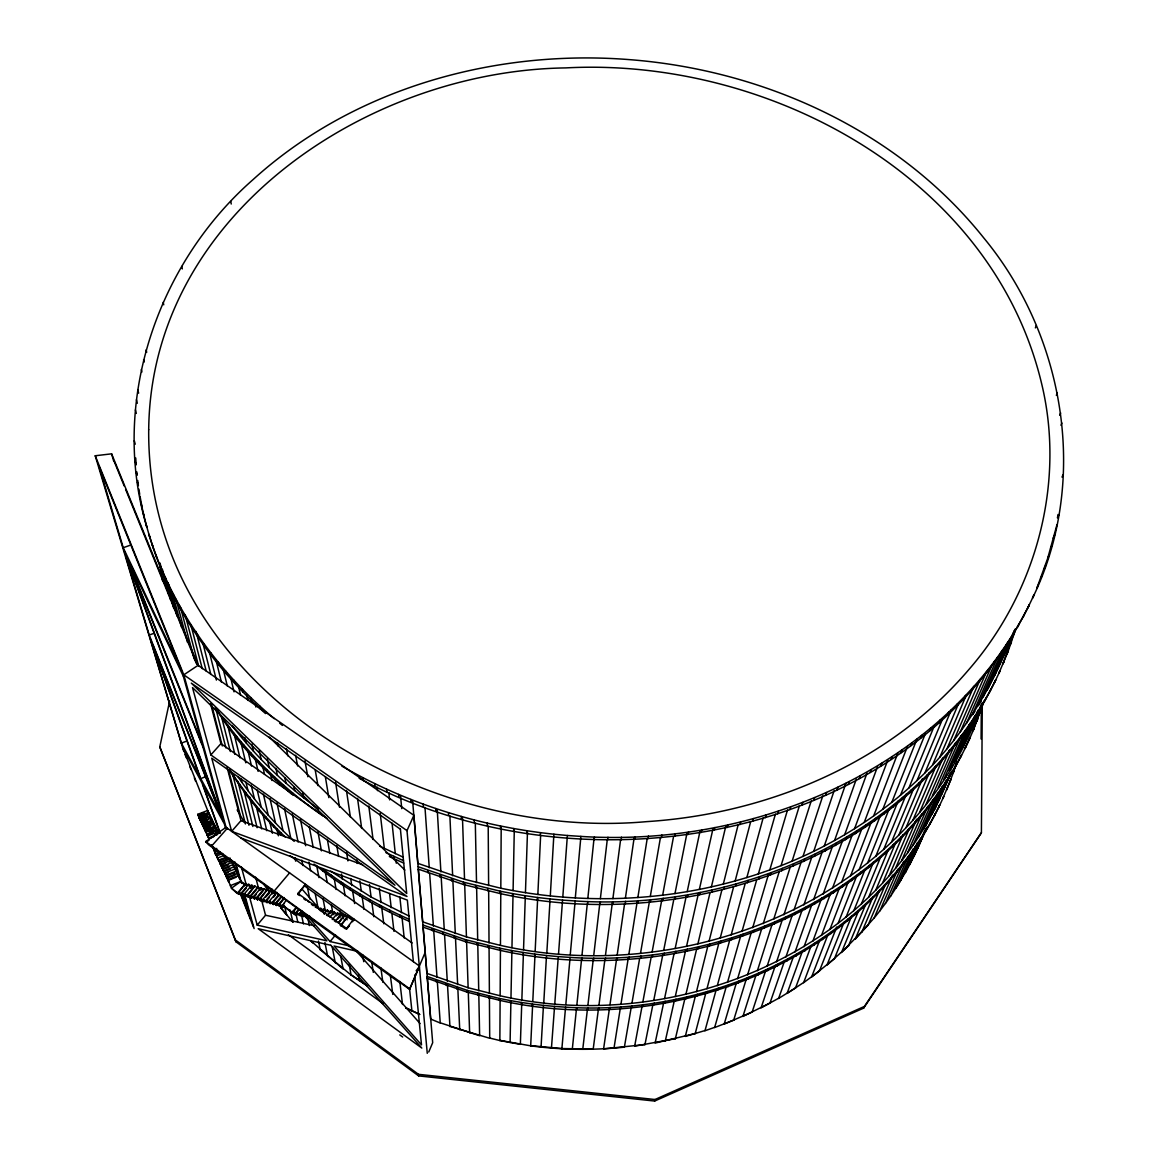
<?xml version="1.0" encoding="UTF-8"?>
<svg xmlns="http://www.w3.org/2000/svg" width="1159" height="1159" viewBox="0 0 1159 1159"><rect width="100%" height="100%" fill="white"/><g stroke="black" fill="none" stroke-linecap="round" stroke-linejoin="round"><path stroke-width="1.5" d="M143.325 513.509L146.86 527.2C109.612 403.245 156.711 264.107 252.807 179.819C353.901 87.91 495.646 48.837 630.366 59.703C765.041 70.264 898.804 131.257 983.904 238.088C1065.382 336.69 1089.301 481.695 1032.568 598.058L1033.973 594.915C920.97 841.333 583.339 900.355 359.174 778.297M947.497 787.83L946.526 790.018L950.988 779.109L942.76 798.638L943.73 796.465C870.815 961.362 669.888 1038.942 499.515 1000.289L499.515 998.464L467.28 990.38L427.178 976.472M966.041 746.15L964.954 748.584L970.257 737.225C892.72 911.51 679.348 990.583 499.79 950.264L499.804 948.192L465.527 939.674L422.934 925.027M1015.588 629.294L1007.997 651.662L998.884 673.292L1000.116 670.539C917.334 855.313 689.895 935.646 500.094 893.546L500.108 891.184L463.542 882.187L418.109 866.729M500.456 828.699L500.471 825.99C444.882 814.545 390.974 794.581 341.847 766.099M521.738 1003.375L520.362 1044.346L499.862 1040.55L500.123 999.406M949.091 775.907C884.216 950.887 675.378 1035.929 500.137 995.769L500.442 949.25M981.803 703.991C915.045 895.704 690.431 988.352 500.456 945.382L500.789 892.358M1014.067 631.003C992.944 687.041 961.246 739.63 917.059 780.471C883.665 811.952 844.766 837.392 803.013 856.385C709.091 898.964 601.564 909.047 500.818 888.229L501.195 827.381M981.094 738.978L981.311 708.279M169.634 701.094L159.783 746.874L235.9 941.745L418.66 1075.9L654.661 1101.05L863.629 1008.127L981.412 832.713L982.296 702.499M510.395 1002.434L510.424 1000.608L499.515 998.464M511.351 952.524L511.38 950.467L499.804 948.192M512.437 895.95L512.481 893.589L500.108 891.184M513.669 831.249L513.727 828.54L500.471 825.99M510.09 1042.578L510.902 1001.521M510.974 997.913L511.887 951.481M511.959 947.627L513.017 894.734M513.089 890.605L514.292 829.887M521.333 1004.302L521.391 1002.477L510.424 1000.608M522.97 954.509L523.042 952.437L511.38 950.467M524.839 898.037L524.911 895.675L512.481 893.589M526.968 833.466L527.055 830.757L513.727 828.54M521.854 999.768L523.346 955.219M523.535 949.583L525.302 896.805M525.447 892.691L527.475 832.09M532.329 1005.896L532.416 1004.071L521.391 1002.477M534.661 956.189L534.748 954.118L523.042 952.437M537.298 899.819L537.414 897.472L524.911 895.675M540.326 835.364L540.456 832.669L527.055 830.757M624.368 1047.156C593.22 1050.358 561.738 1050.011 530.692 1045.838L532.618 1004.954M532.792 1001.347L534.98 955.103M535.154 951.264L537.646 898.573M537.848 894.458L540.616 835.755M541.05 1047.084L543.47 1005.389L532.416 1004.071M543.774 1002.651L546.512 955.509L534.748 954.118M546.831 952.64L549.946 901.774M549.815 901.296L549.96 898.949L537.414 897.472M550.293 895.921L553.901 834.234L540.456 832.669M551.452 1048.055L554.567 1006.418L543.47 1005.389M554.784 1003.68L558.305 956.61L546.512 955.509M558.537 953.727L562.347 902.933M562.361 902.455L562.55 900.108L549.96 898.949M562.796 897.08L567.388 835.494L553.901 834.234M561.869 1048.75L565.346 1009.779M565.52 1008.996L565.679 1007.171C714.422 1016.95 872.901 942.209 939.688 805.027L938.732 807.186M565.824 1004.418L570.112 957.406C723.593 967.301 887.953 894.4 961.535 755.002L960.463 757.406M570.271 954.523L575.154 900.963C740.644 911.756 920.101 833.162 995.711 679.869L994.48 682.608M575.299 897.935L580.905 836.407C756.247 847.751 948.366 767.475 1029.366 604.665L1027.961 607.78M572.3 1049.185L576.501 1008.475M576.863 1004.896L581.615 958.855M582.006 955.03L587.236 904.31M587.83 898.471L594.045 838.247M576.617 1009.46L576.805 1007.635M581.731 959.971L581.948 957.913M587.541 903.846L587.772 901.514M594.161 839.681L594.437 837.001M582.745 1049.359L587.497 1008.663M587.917 1005.07L593.307 959.058M593.756 955.233L599.884 902.789M600.362 898.703L607.2 840.275M587.729 1009.648L587.946 1007.823M593.538 960.174L593.785 958.116M600.13 904.078L600.405 901.745M607.664 839.942L607.968 837.247M593.176 1049.257L598.493 1008.562M598.971 1004.983L604.984 958.971M605.491 955.132L612.358 902.702M612.894 898.616L620.529 840.203M598.826 1009.547L599.073 1007.736M605.331 960.072L605.606 958.029M612.705 903.991L613.01 901.659M621.137 839.869L621.499 837.189M609.475 1008.185L603.593 1048.895L644.955 1044.563M609.996 1004.607L616.66 958.58M617.211 954.755L624.542 904.063M625.396 898.225L634.103 838.029M609.909 1009.17L610.185 1007.345M617.11 959.695L617.414 957.638M625.266 903.6L625.614 901.267M634.596 839.464L634.987 836.784M613.98 1048.258L620.427 1007.533M620.992 1003.94L628.294 957.899M628.902 954.074L637.218 901.615M637.856 897.53L647.128 839.087M620.978 1008.504L621.267 1006.693M628.859 959L629.192 956.957M637.798 902.89L638.174 900.557M648.026 838.739L648.461 836.045M1058.008 514.509L1057.472 517.914L1058.906 514.639M624.339 1047.359L631.351 1006.591M631.974 1003.013L639.594 958.71M640.55 953.104L649.591 900.601M650.286 896.515L660.355 838.044M632.003 1007.562L632.307 1005.737M640.565 958.029L640.927 955.972M650.286 901.876L650.692 899.529M661.398 837.682L661.861 834.987M642.216 1005.389L634.654 1046.186L675.378 1038.696M642.883 1001.796L651.112 957.45M652.155 951.843L661.905 899.297M662.658 895.197L673.524 836.668M642.97 1006.345L643.317 1004.52M652.227 956.755L652.618 954.697M662.731 900.543L663.165 898.211M674.726 836.291L675.219 833.611M644.926 1044.752L653.039 1003.897M653.763 1000.304L662.948 954.06M663.701 950.279L673.814 899.427M674.973 893.575L686.968 833.205M653.893 1004.839L654.255 1003.013M663.832 955.19L664.237 953.133M675.089 898.906L675.567 896.573M687.968 834.581L688.504 831.901M663.803 1002.144L655.125 1043.071L695.241 1033.509M664.556 998.536L674.002 953.944M675.175 948.439L686.331 895.762M687.2 891.648L700.022 831.148M664.759 1003.071L665.15 1001.231M675.364 953.335L675.798 951.278M687.388 896.979L687.881 894.632M701.123 832.553L701.702 829.858M665.266 1041.115L674.495 1000.043M675.291 996.508L685.722 950.105M686.563 946.309L698.428 893.531M699.355 889.417L712.973 828.815M675.538 1001.014L675.958 999.188M686.809 951.191L687.273 949.134M699.587 894.734L700.123 892.387M714.19 830.206L714.799 827.512M1038.247 585.092L1036.841 588.236L1047.678 558.377L1056.95 524.824M654.661 1101.05L655.009 1099.514L864.411 1006.432L981.412 832.713M675.335 1038.899L685.099 997.74M685.94 994.205L696.559 949.424M697.877 943.904L710.032 892.676M711.394 886.896L725.809 826.179M686.244 998.696L686.679 996.856M698.167 948.772L698.66 946.7M711.698 892.184L712.249 889.837M727.142 827.54L727.794 824.846M695.183 996.885L685.302 1036.436L705.02 1030.554M696.487 991.626L708.12 945.02M709.076 941.209L721.898 889.866M723.332 884.071L738.095 824.976M696.849 996.103L697.312 994.263M709.424 946.048L709.945 943.977M723.694 889.344L724.288 886.997M739.978 824.571L740.659 821.861M695.183 1033.712L706.019 992.35M706.947 988.786L719.174 942.05M720.174 938.239L733.633 886.765M735.154 880.956L750.655 821.717M707.352 993.249L707.845 991.394M720.579 943.064L721.13 940.992M735.559 886.215L736.182 883.853M752.684 821.282L753.393 818.558M715.842 990.974L704.976 1030.757L714.697 1027.338M717.291 985.686L730.098 938.819M731.141 934.994L745.251 883.375M746.845 877.566L763.115 818.066M717.754 990.119L718.261 988.279M731.604 939.804L732.184 937.718M747.309 882.796L747.961 880.42M765.244 817.689L765.998 814.965M725.998 987.627L714.639 1027.54L733.676 1020.166M727.519 982.325L740.905 935.313M741.992 931.474L756.74 879.71M758.392 873.872L775.385 814.226M728.026 986.744L728.562 984.889M742.513 936.255L743.107 934.168M758.913 879.087L759.594 876.711M777.66 813.792L778.442 811.068M736.037 984.034L724.187 1024.078L752.133 1012.068M737.617 978.703L751.09 933.169M752.713 927.693L768.576 874.031M769.793 869.916L787.497 810.069M1004.216 661.137L1002.97 663.904L1014.328 632.119M738.167 983.107L738.732 981.238M753.278 932.459L753.901 930.358M770.373 875.103L771.083 872.713M789.902 809.605L790.713 806.867M733.618 1020.384L746.497 978.384M747.569 974.849L761.579 929.141M763.274 923.651L779.283 871.438M781.05 865.672L799.449 805.635M748.192 979.21L748.757 977.341M763.882 928.388L764.534 926.273M781.673 870.829L782.412 868.439M801.97 805.114L802.825 802.376M755.74 975.965L742.905 1016.443L769.982 1003.057M757.392 970.735L771.937 924.868M773.676 919.348L790.279 866.946M792.119 861.166L811.213 800.927M758.058 975.081L758.652 973.198M774.342 924.056L775.023 921.941M792.799 866.295L793.567 863.89M813.85 800.347L814.734 797.595M752.061 1012.285L765.896 969.953M767.07 966.374L782.122 920.333M783.933 914.784L801.115 862.195M803.013 856.385L822.803 795.842M767.765 970.691L768.388 968.823M784.643 919.464L785.338 917.349M803.752 861.485L804.549 859.065M825.541 795.306L826.454 792.539M984.208 700.789L973.082 730.677L983.107 703.281M956.161 763.738L953.22 772.56L957.16 761.506M775.371 965.375L761.072 1007.881L778.674 998.232M776.573 961.796L792.133 915.552M794.002 909.989L811.764 857.182M813.734 851.343L834.176 790.568M777.327 966.084L777.964 964.187M794.77 914.639L795.494 912.51M814.516 856.414L815.328 853.995M837.03 789.974L837.971 787.207M769.909 1003.274L784.672 960.565M785.918 956.972L802.014 910.409M803.897 904.933L822.224 851.908M824.252 846.056L845.925 783.339M786.715 961.231L787.381 959.333M804.708 909.554L805.462 907.41M825.078 851.083L825.918 848.649M848.316 784.382L849.286 781.601M793.249 957.117L778.602 998.435L795.538 987.932M795.088 951.916L811.662 905.15M813.604 899.659L832.51 846.287M834.567 840.507L856.284 779.239M795.929 956.146L796.61 954.234M814.473 904.237L815.241 902.093M835.436 845.505L836.32 843.071M859.37 778.529L860.369 775.733M802.173 951.872L787.12 993.393L803.694 982.47M804.071 946.642L821.731 897.979M823.122 894.14L842.564 840.536M844.665 834.726L867.019 773.096M804.954 950.844L805.664 948.917M824.02 898.689L824.817 896.53M845.592 839.696L846.49 837.233M870.192 772.416L871.206 769.605M977.921 710.51L967.186 736.994M1007.461 644.23L997.305 669.294L987.033 690.445M1035.378 327.91L1036.262 325.534M950.076 773.748L934.835 809.228M950.003 781.311L954.219 770.344M924.607 831.8L925.853 828.453M795.465 988.134L810.923 946.41M812.879 941.151L831.003 892.256M832.437 888.388L852.401 834.538M854.56 828.699L877.493 766.809M813.806 945.324L814.516 943.397M833.379 892.908L834.19 890.735M855.53 833.625L856.443 831.162M880.768 766.056L881.825 763.23M819.485 940.731L803.622 982.673L819.456 970.967M821.485 935.458L839.464 887.895M841.535 882.419L861.354 830.003M864.223 822.441L887.736 760.275M822.441 939.587L823.18 937.645M842.521 886.896L843.361 884.723M865.222 827.338L866.179 824.86M891.097 759.449L892.184 756.61M827.845 934.849L811.59 977.023L834.422 958.71M829.887 929.547L848.301 881.738M850.416 876.247L871.409 821.76M873.64 815.965L897.718 753.495M830.887 933.632L831.655 931.691M851.459 880.681L852.3 878.493M874.697 820.818L875.668 818.341M901.18 752.611L902.296 749.757M819.37 971.184L836.682 927.026M838.087 923.433L856.921 875.378M859.094 869.858L879.898 816.762M882.839 809.272L907.468 746.425M839.13 927.49L839.898 925.534M860.152 874.263L861.036 872.061M883.926 814.082L884.911 811.59M911.003 745.541L912.133 742.673M843.984 922.39L826.946 965.143L848.533 945.773M846.07 917.146L864.643 870.481M867.526 863.267L888.779 809.895M891.778 802.376L916.928 739.196M1056.342 395.349L1057.269 393.031M847.157 921.159L847.939 919.188M868.642 867.627L869.525 865.411M892.908 807.142L893.922 804.621M920.55 738.254L921.709 735.371M921.275 840.116L924.723 831.568M834.321 958.928L851.706 915.929M853.835 910.655L873.466 862.064M875.726 856.472L898.08 801.144M900.456 795.262L925.447 733.444M854.951 914.625L855.762 912.655M876.87 860.804L877.783 858.573M901.63 799.985L902.658 797.464M929.837 730.75L931.01 727.852M1059.732 415.27L1060.659 412.981M858.529 910.945L841.492 952.539L868.077 925.157M861.383 903.977L880.768 856.646M883.694 849.504L906.512 793.785M908.888 787.961L934.386 725.693M1060.963 425.295L1061.905 423.021M862.542 907.917L863.354 905.932M884.868 853.792L885.795 851.546M910.105 792.64L911.148 790.105M938.819 723.042L940.021 720.13M848.446 945.99L865.802 904.136M868.699 897.138L888.431 849.533M891.416 842.347L913.944 787.961M917.059 780.471L942.325 719.522M869.887 901.036L870.728 899.036M892.633 846.592L893.575 844.331M918.305 785.107L919.377 782.557M947.526 715.132L948.743 712.206M872.901 896.994L855.183 939.268L874.132 917.986M875.784 890.126L895.849 842.245M898.877 835.016L922.492 778.674M924.954 772.792L951.322 709.873M428.743 1052.01L432.684 1042.68L413.893 815.328L198.073 665.338L111.612 453.835L95.226 455.762L183.716 751.191M877.001 893.98L877.856 891.966M900.123 839.217L901.094 836.943M926.244 777.385L927.316 774.82M955.943 707.033L957.189 704.092M861.702 932.401L879.695 889.866M882.622 882.955L903.02 834.784M906.092 827.526L929.373 772.531M932.589 764.94L958.652 703.354M883.882 886.765L884.752 884.737M907.381 831.669L908.352 829.395M933.893 769.489L934.994 766.91M964.056 698.761L965.317 695.806M867.99 925.375L885.563 884.216M889.228 875.625L909.293 828.642M913.046 819.862L936.037 766.041M939.935 756.928L966.447 694.835M1062.006 477.131L1062.962 474.9M890.518 879.391L891.387 877.363M914.364 823.962L915.349 821.673M941.267 761.42L942.383 758.826M971.865 690.3L973.154 687.33M892.575 875.146L874.045 918.203L879.956 910.684M895.588 868.149L916.639 819.254M919.739 812.053L943.035 757.928M946.99 748.743L973.864 686.316M399.869 982.383L409.547 989.366L425.208 952.321M409.547 989.366L419.384 966.649L416.168 970.706M897.921 869.221L879.855 910.902L885.548 903.238M901.702 860.529L921.608 814.618M926.171 804.085L949.772 749.656M953.77 740.427L979.543 680.956M896.907 871.872L897.79 869.829M921.086 816.11L922.086 813.806M948.366 753.205L949.496 750.583M979.384 681.68L980.673 678.696M903.832 861.311L885.447 903.469L890.894 895.69M907.555 852.778L927.707 806.577M932.329 795.987L955.48 742.89M960.26 731.952L986.439 671.916M969.17 739.659L974.183 728.214M903.035 864.208L903.933 862.151M927.533 808.098L928.547 805.78M955.175 744.831L956.32 742.195M986.57 672.915L987.888 669.916M921.376 839.869L917.667 848.345L927.229 826.729M907.975 856.733L890.793 895.921L900.847 880.217M913.162 844.897L932.937 799.782M938.211 787.758L961.014 735.762M966.447 723.346L992.191 664.614M908.917 856.414L909.829 854.342M933.719 799.956L934.748 797.624M961.68 736.313L962.839 733.661M993.451 663.991L994.77 660.978M913.263 848.808L895.893 888.243L905.454 872.336M918.493 836.899L937.776 793.118M943.817 779.413L965.404 730.373M972.343 714.61L997.624 657.196M914.552 848.489L915.465 846.403M939.63 791.684L940.659 789.337M967.895 727.649L969.069 724.998M1000.014 654.922L1001.347 651.894M900.746 880.463L917.566 842.405M923.578 828.786L942.325 786.367M949.134 770.938L970.213 723.245M977.95 705.759L1002.738 649.663M1053.227 538.211L1054.661 534.98M920.116 839.246L905.353 872.568L909.815 864.353M928.402 820.558L945.86 781.166M954.19 762.361L974.719 716.045M983.238 696.791L1006.229 644.911M919.913 840.434L920.84 838.334M945.251 783.281L946.309 780.92M973.821 718.87L975.009 716.19M1006.258 645.722L1007.606 642.68M924.839 830.496L909.714 864.585L913.929 856.269M958.957 753.683L978.384 709.902M988.236 687.722L1008.504 642.072M926.186 828.699L913.814 856.501L917.783 848.113M951.597 771.532L931.995 814.386M963.433 744.904L981.557 704.121M1050.619 548.323L1052.053 545.107M938.833 800.768L940.282 797.508M941.253 795.32L952.09 770.967M994.625 675.335L996.088 672.046M997.305 669.294L1015.081 629.149M925.012 832.278L925.954 830.163M950.612 774.763L951.669 772.387M979.442 709.96L980.644 707.28M1012.169 636.407L1013.531 633.336M1013.386 635.335L1014.632 632.51M1047.678 558.377L1049.098 555.175M929.851 824.006L930.807 821.876M955.668 766.128L956.74 763.738M984.759 700.949L985.961 698.24M1017.761 626.976L1019.138 623.89M980.05 712.466L981.166 709.989M1010.228 644.911L1011.474 642.115M1044.389 568.388L1045.824 565.215M934.429 815.646L935.385 813.502M989.772 691.822L990.988 689.098M1023.035 617.428L1024.411 614.328M976.718 721.608L977.819 719.131M1006.751 654.444L1007.997 651.662M1040.782 578.355L1042.202 575.183M427.265 1053.314L406.997 830.626L413.893 815.328M863.629 1008.127L864.411 1006.432M962.361 747.323L965.143 741.427M955.509 760.42L957.885 756.088M925.853 825.425L927.461 822.687M950.612 769.04L952.292 766.186M978.515 705.469L981.166 700.992M944.542 778.949L946.324 776.139M973.024 714.335L974.893 711.394M419.457 967.577L417.921 969.532L417.834 968.605M349.308 925.244L346.309 928.91L353.756 918.913L354.118 919.826M353.886 919.666L352.553 921.738M346.555 929.185L349.467 925.621M338.153 922.926L344.629 915.031L347.323 916.957M339.196 922.535L344.629 915.031M340.572 925.273L348.149 916.045L354.205 920.391M340.703 926.012L348.149 916.045M307.512 916.016L330.098 941.557L335.516 934.936M332.256 919.551L337.646 913.017L341.659 915.9M337.646 913.017L336.458 915.813M335.733 920.579L341.123 914.016L345.15 916.914M337.704 919.073L341.123 914.016M324.085 913.929L327.302 910.032L331.271 912.901L330.735 911.032L327.504 914.929M330.866 911.756L329.547 913.799M329.88 917.233L334.183 912.017L338.182 914.9L337.776 913.756M334.183 912.017L332.995 914.799M321.738 911.64L323.883 909.062L327.852 911.901L327.302 910.032M298.442 909.612L296.313 912.162L297.747 914.277L300.369 915.697L302.34 913.335M293.024 911.191L297.066 914.712L293.024 911.191L296.211 907.381M293.184 911.901L296.139 908.381M296.472 912.886L298.442 910.525M299.616 913.133L303.687 916.682L299.775 913.857L301.746 910.583M299.775 913.857L301.746 911.496M297.921 893.459L305.556 884.346L298.08 894.212L297.921 893.459L346.179 928.185M279.044 903.861L283.071 907.381L279.044 903.861L284.346 897.573M279.232 904.585L283.144 899.92M282.289 904.817L295.371 914.871L282.463 905.541L286.519 899.761M282.463 905.541L284.419 903.209M269.439 901.036L273.437 904.527L269.439 901.036L276.827 892.3M273.524 897.138L275.48 894.82M272.626 901.977L276.639 905.469L272.626 901.977L278.971 894.458M272.814 902.702L278.667 895.748M304.165 915.175L326.867 940.818L257.211 925.128L265.541 915.248L261.485 899.659M275.828 902.919L279.855 906.425L275.828 902.919L281.115 896.646L311.249 918.406M276.987 902.484L280.898 897.834M259.978 898.254L263.948 901.716L259.978 898.254L267.323 889.59L269.844 891.401M260.167 898.978L267.323 889.59M263.122 899.181L267.092 902.644L263.122 899.181L270.482 890.489L274.263 893.227M265.643 897.138L269.352 893.154M266.266 900.108L270.264 903.585L266.266 900.108L273.64 891.387L276.175 893.227M274.219 891.039L289.576 872.872M266.454 900.833L269.381 897.37M273.814 892.111C270.25 895.356 274.784 893.372 273.64 891.387M250.648 895.516L254.589 898.949L250.648 895.516L257.964 886.91L261.717 889.619L261.065 887.794L253.734 896.429L257.689 899.877L253.734 896.429M250.837 896.226L256.646 889.402M253.937 897.138L256.255 894.4M261.253 888.518L259.964 890.445M256.849 897.341L260.818 900.789L256.849 897.341L264.18 888.692L266.7 890.503M257.037 898.051L262.861 891.199M241.449 892.807L245.36 896.226L241.449 892.807L248.721 884.274L252.445 886.968L251.793 885.143L244.491 893.705L248.417 897.124L244.491 893.705M241.637 893.517L246.259 888.098M247.562 894.618L251.503 898.037L247.562 894.618L254.864 886.027L258.602 888.736L257.964 886.91M247.751 895.327L254.864 886.027M238.406 891.923L242.318 895.327L238.406 891.923L245.679 883.404L249.388 886.084L248.721 884.274M238.609 892.633L245.679 883.404M231.67 831.336L211.749 758.203L406.997 896.458L231.67 831.336L240.956 820.659L227.135 767.504M227.338 828.236L211.735 845.925M210.851 754.915L192.495 687.577L394.944 885.186L210.851 754.915L220.934 743.629L210.532 703.6M246.345 885.215L241.029 881.362L231.452 888.185L236.74 893.024L239.29 894.429L231.452 888.185L227.034 877.421L237.595 873.234L238.247 875.61L235.451 868.844L224.947 873.017L225.15 873.727L228.294 872.481M214.328 835.509L220.471 832.176M236.291 864.773L208.577 844.766L205.679 841.564L226.048 827.309L419.312 965.94M205.911 842.361L208.837 840.318M198.073 665.338L183.803 674.828L226.28 828.12L227.555 829.033M234.451 873.77L234.06 872.799L226.193 875.929L225.991 875.219L236.523 871.032L239.333 877.827L234.944 862.035M235.132 875.002L227.236 878.145L227.034 877.421M236.204 877.218L228.294 880.362L228.091 879.652L238.667 875.436L241.26 882.202L245.201 885.056M241.029 881.362L230.438 885.592L230.67 886.418M226.744 857.718L219.022 860.775L218.819 860.05L226.208 857.138M230.192 858.095L219.819 862.18L220.036 862.904L227.772 859.833M225.701 863.194L221.05 865.049L220.833 864.324L231.235 860.224L234.002 866.889L233.336 864.513L222.876 868.642L223.093 869.366L229.337 866.889M228.816 861.977L231.438 860.934M228.294 864.73L222.064 867.193L221.847 866.483L232.278 862.354L234.35 867.062M230.38 869.062L224.122 871.539L223.904 870.829L234.379 866.671L236.958 873.017M214.067 850.286L216.762 848.417M217.762 850.489L215.038 852.358M219.094 853.241L216.023 854.444L215.82 853.734L220.224 851.995M222.687 853.517L216.805 855.835L217.023 856.544M218.022 858.645L217.805 857.935L223.701 855.617M206.273 832.582L206.056 831.858L216.125 827.917L216.82 830.293L216.458 829.395M209.286 831.394L213.792 829.627M218.08 832.35L217.11 829.902L207.012 833.857L207.215 834.581L213.256 832.205M214.763 831.626L217.312 830.626M208.171 836.581L207.954 835.871L218.08 831.901L218.283 832.626M217.617 834.48L208.91 837.885L209.127 838.609L213.676 836.827M201.608 822.731L201.391 822.021L211.344 818.138L212.025 820.514L209.46 814.299L199.565 818.153L199.768 818.862L207.171 815.994M200.695 820.789L200.478 820.079L210.402 816.211L211.083 818.587M202.173 820.224L206.621 818.486M208.098 817.906L210.605 816.936M203.1 822.151L207.548 820.413M210.387 826.266L204.39 828.613L204.172 827.888L214.198 823.977L214.893 826.353L212.285 820.079L202.318 823.962L202.535 824.686L209.982 821.774L210.344 822.673L209.982 821.774M210.924 823.73L203.462 826.642L203.245 825.932L213.242 822.021L213.922 824.397L211.344 818.138M212.836 827.656L205.331 830.583L205.114 829.873L215.168 825.947L217.791 832.292L217.11 829.902M203.854 812.749L197.957 815.038L197.74 814.328L207.606 810.503L208.548 812.865M204.766 814.647L198.87 816.95L198.653 816.24L208.533 812.401L209.011 814.053M206.244 814.082L208.736 813.111M200.739 778.587L221.152 815.893L153.118 645.693L200.739 778.587L205.462 776.762M181.34 743.122L199.87 777.008L150.163 638.29L181.34 743.122L186.396 741.209M149.207 635.06L125.737 556.132L219.515 810.952L149.207 635.06L154.104 633.263M123.231 547.714L182.064 671.727L99.008 466.222L123.231 547.714L131.054 544.947M593.191 1049.054L561.898 1048.547L530.692 1045.65M567.388 835.494L580.905 836.407M562.55 900.108L575.154 900.963M558.305 956.61L570.112 957.406M554.567 1006.418L565.679 1007.171M159.783 746.874L235.349 939.92L418.486 1074.321L655.009 1099.514M530.692 1045.838L499.862 1040.347M265.541 915.248L314.538 925.766M412.633 801.072L417.776 863.339L464.527 879.29L500.818 888.229M418.312 869.149L463.629 884.563L500.094 893.546M418.269 869.264L422.615 921.796L466.44 936.921L500.456 945.382M423.107 927.157L465.599 941.76L499.79 950.264M423.078 927.461L426.874 973.386L468.135 987.758L500.137 995.769M427.338 978.341L467.338 992.234L499.515 1000.289M330.098 941.557L349.482 945.918M489.706 1038.058L499.862 1040.55M358.261 951.539L334.038 946.005L421.499 1044.896L414.661 974.951M440.232 1022.817L479.638 1035.726L478.797 994.335M449.924 1026.367L489.706 1038.261L489.417 997.001M240.956 820.659L362.651 864.788M240.927 837.986L407.36 900.123L413.372 961.68M430.655 1019.036L440.246 1023.02L437.276 980.978M379.674 846.128L403.26 857.225M385.904 852.618L403.448 860.659M389.337 856.559L403.68 863.093M330.677 871.133L371.126 897.066L408.997 916.016M409.388 921.405C378.703 907.961 349.54 891.025 322.767 870.873L322.347 868.642C349.192 888.837 378.413 905.802 409.17 919.275M419.645 1014.299L405.766 1007.75M405.795 1007.953L419.674 1014.502M366.172 985.15L351.032 974.733M320.275 949.743L351.061 974.951L367.562 986.077M323.361 816.226C281.724 787.425 244.984 751.307 216.559 709.337C235.61 741.919 263.252 769.562 291.778 794.292M406.997 830.626L183.803 674.828L95.226 455.762M220.934 743.629L326.809 818.24M289.938 855.661L412.097 942.948M304.455 885.838L351.481 919.594M346.715 918.681L347.106 919.826M343.194 917.667L343.6 918.812M334.314 912.756L334.719 913.9L330.735 911.032M339.703 916.653L340.109 917.783M324.259 909.945L323.883 909.062M323.115 909.974L320.492 908.076L320.855 908.975M319.739 908.989L317.102 907.106L317.479 908.004M307.526 901.007L309.424 902.368M317.001 907.83L315.219 907.048M318.899 909.192L320.913 911.148M322.695 911.93L324.708 913.886M328.403 916.03L326.606 915.248M341.789 926.142L345.425 928.765M298.211 894.806L299.978 895.574M339.949 924.853L341.76 925.635M205.679 841.564L409.475 988.67M313.727 919.681L312.916 919.58M241.695 868.178L236.117 864.165L241.594 883.404M241.869 868.801L280.985 896.559M399.942 982.933L313.278 920.362L310.931 917.667M318.479 808.982C285.853 785.541 256.516 757.45 232.061 725.563M296.313 912.162L300.369 915.697M264.585 889.561L264.18 888.692M261.065 887.794L263.571 889.605M251.793 885.143L254.27 886.954M252.198 886.027L250.474 887.635L250.952 888.721M245.867 884.114L244.375 885.867M288.359 934.748L383.194 1003.694M399.768 1034.915L402.68 1037.03M314.002 864.078L322.767 870.873M310.771 940.775L343.078 968.982L340.76 956.363M279.652 723.202L282.434 725.418M274.234 718.667C216.574 670.366 170.924 606.534 148.931 534.241C169.142 603.781 211.604 665.73 265.541 713.567M314.089 904.208L317.986 907.613L315.19 893.575M237.928 776.631C254.096 800.304 273.089 822.021 294.227 841.376M229.656 769.46C245.418 794.06 264.209 816.718 285.273 836.972M269.279 737.11L404.868 870.047M310.829 941.007L313.089 943.064M229.337 770.416L246.186 794.741L259.442 811.271L281.304 834.944L280.797 832.64M302.166 889.272L319.87 909.453M355.784 950.351L420.08 1023.6M292.952 922.26L280.623 907.511L286.664 914.958L284.578 906.077M269.25 892.227L263.933 884.418M214.705 708.149L217.269 712.061M237.146 809.924L244.563 822.571M193.77 657.79L196.943 664.281L125.607 489.359M211.474 819.674L216.921 830.8M233.408 865.99L239.493 878.45M215.183 853.531L215.603 854.429L211.793 844.752M114.031 461.05L124.245 486.027M214.198 823.977L215.849 828.323L215.168 825.947M211.068 819.065L182.571 747.251L201.97 782.847L220.08 833.379M212.401 822.412L214.386 827.425M240.913 894.226L250.851 919.29L241.796 894.024M185.049 754.538L186.367 757.885M189.699 766.258L191.018 769.605M194.35 777.979L195.668 781.325M240.84 895.125L253.459 926.925M225.991 875.219L228.772 882.028L228.395 881.057M223.904 870.829L226.671 877.58L226.469 876.87M221.847 866.483L225.252 874.422M220.833 864.324L223.571 871.017L223.368 870.308M218.819 860.05L222.34 868.453M217.805 857.935L220.514 864.556L220.138 863.614M215.82 853.734L218.5 860.297L218.138 859.355M213.85 849.576L217.298 857.819M207.954 835.871L209.402 839.551M206.056 831.858L208.663 838.247L208.446 837.522M205.114 829.873L207.707 836.233L207.345 835.32M203.245 825.932L205.824 832.234L205.462 831.336M201.391 822.021L204.535 829.351M200.478 820.079L203.028 826.338L202.666 825.44M198.653 816.24L201.188 822.441L200.826 821.557M197.74 814.328L200.087 820.181M219.935 832.176L202.839 784.44L224.368 823.962L225.324 827.425M241.912 893.531L249.851 915.697L244.085 894.922M235.349 939.92L235.9 941.745M201.753 823.484L202.101 824.382M199.913 819.63L200.275 820.514M199.218 817.834L199.362 818.602M206.635 833.495L206.766 834.234M204.752 829.511L204.882 830.264M203.593 827.396L203.955 828.294M217.139 857.254L217.515 858.196M216.4 855.385L216.153 855.154M222.166 867.903L222.542 868.844M221.152 865.744L221.528 866.7M209.46 814.299L210.156 816.675M207.606 810.503L208.084 812.155M227.338 878.826L227.729 879.797M212.619 821.557L212.981 822.455M145.947 523.882L149.83 537.53M111.612 453.835L113.596 460.789M232.278 862.354L232.945 864.73M234.06 872.799L234.335 873.756M236.523 871.032L237.175 873.408M235.451 868.844L236.117 871.22M234.379 866.671L234.828 868.656M244.766 894.864L254.111 928.591M152.249 544.542L153.147 547.83M137.443 482.289L138.37 485.679L137.733 480.478M160.782 568.272L159.681 564.1L162.521 580.717M241.318 866.773L246.461 885.65M249.272 895.95L257.211 925.128M155.9 554.813L156.798 558.073M141.021 503.107L144.238 516.842M165.462 577.617L173.807 608.489M136.168 471.872L137.081 475.277L136.776 471.814M164.245 575.183L165.114 578.413M162.347 569.286L170.75 600.333M159.956 563.013L168.504 593.886M168.924 585.266L169.793 588.468M168.113 582.861L177.023 616.009M135.212 461.47L136.139 464.904L135.733 457.993M173.951 595.262L174.806 598.45M172.372 592.828L181.659 627.526M179.312 605.186L180.138 608.345M134.314 440.739L135.241 444.201M176.052 599.275L187.526 642.39M180.529 607.403L193.669 657.124M185.411 615.661L198.667 666.266M184.991 614.994L185.817 618.153M191.032 625.338L202.26 668.7M211.517 704.397L222.296 745.961M228.743 770.836L240.348 815.588M255.646 877.16L258.341 887.548M135.415 409.909L136.327 413.415M191.018 624.715L191.829 627.845M197.378 634.306L198.175 637.421M233.437 775.27L234.046 777.675M196.074 631.467L206.244 671.119M215.777 708.323L225.918 747.917M232.698 774.386L245.418 823.977M136.429 399.739L137.327 403.26M204.056 643.781L204.839 646.881M222.861 718.363L223.542 721.072M239.377 783.875L239.985 786.266M202.825 642.825L210.822 674.422M221.688 717.349L230.337 751.554M237.899 781.441L248.968 825.251M137.747 389.612L138.645 393.147M209.417 652.169L216.385 680.087M227.497 724.679L234.9 754.379M241 778.834L241.869 782.325M244.201 791.684L252.879 826.497M267.917 886.881L269.192 891.995M271.105 892.314L270.482 890.489M141.326 369.591L141.92 371.981M211.068 653.125L211.836 656.211M229.453 727.258L230.119 729.938M245.607 792.365L246.186 794.741M215.907 659.645L221.427 682.187M234.002 733.473L239.956 757.769M245.925 782.064L248.055 790.757M249.475 796.581L257.11 827.714M272.177 889.17L273.046 892.691M218.399 662.325L219.138 665.382M236.349 736.008L237.001 738.689M252.097 800.724L252.676 803.086M143.571 359.71L144.151 362.086M146.121 349.902L146.7 352.293M223.136 668.729L227.294 685.969M240.811 742.108L245.795 762.81M251.184 785.237L254.516 799.044M256.327 806.563L261.702 828.902M226.034 671.38L226.758 674.422M243.52 744.629L244.158 747.28M258.877 808.924L259.442 811.271M230.713 677.798L234.031 691.851M244.81 737.53L246.056 742.803M247.896 750.612L251.532 766.041M257.197 790.047L261.239 807.186M263.05 814.82L266.787 830.684M234.002 680.275L234.697 683.303M250.996 753.089L251.619 755.726M265.918 816.994L266.469 819.326M238.566 686.563L240.579 695.299M251.865 744.208L253.473 751.206M255.299 759.102L258.124 771.372M263.383 794.161L268.236 815.197M269.989 822.774L272.408 833.278M290.112 910.003L292.894 922.042M242.26 689.011L242.941 692.01M258.761 761.391L259.355 764.013M273.234 824.904L273.756 827.207M246.708 695.183L247.881 700.398M259.225 750.757L261.181 759.435M262.948 767.287L264.513 774.255M270.004 798.652L275.494 823.035M276.798 828.83L278.377 835.798M295.936 913.828L297.863 922.361M166.128 583.397L167.229 588.337M163.202 302.354L163.738 304.803M250.822 697.559L251.489 700.543M266.787 769.518L267.367 772.126M255.154 703.629L255.922 707.077M267.265 758.87L269.163 767.504M270.873 775.313L272.017 780.514M276.943 803.013L283.013 830.713M301.514 915.088L303.441 923.882M259.688 705.932L260.326 708.902M275.103 777.472L275.654 780.065M303.875 898.877L305.759 900.239M275.914 768.359L277.421 775.4M278.696 781.441L279.435 784.875M284.563 808.968L290.793 838.232M294.937 857.703L295.661 861.151M307.512 916.827L309.381 925.563M309.627 916.103L309.786 916.827M283.68 785.237L284.216 787.816M311.438 904.324L313.336 905.686M277.638 742.832L278.363 746.338M284.853 777.848L285.94 783.107M292.271 813.864L298.08 842.042M301.818 860.195L302.905 865.498M307.28 886.678L309.815 899.036M318.479 941.065L320.319 949.974M181.804 266.44L182.311 268.917M292.517 792.814L293.039 795.378M286.403 748.844L287.794 755.798M294.024 787.135L294.719 790.612M300.456 819.456L305.672 845.722M308.917 862.006L310.655 870.771M324.911 942.441L327.693 956.494M295.588 755.291L297.631 765.954M302.731 792.611L303.745 797.943M309.236 826.599L313.234 847.504M316.653 865.425L319 877.624M322.999 898.558L325.331 910.771M332.285 947.149L335.284 962.825M139.978 496.066L141.934 506.469M304.933 760.869L307.845 776.776M317.943 831.829L321.434 850.865M325.331 872.148L327.244 882.55M331.373 905.092L332.966 913.756M334.227 920.724L336.139 922.1M331.358 875.248L331.749 877.479M315.176 769.764L317.943 785.585M327.345 839.304L329.822 853.488M334.256 878.797L336.124 889.504M339.862 910.902L340.485 914.465M349.178 964.158L351.061 974.951M340.587 881.651L340.963 883.853M230.815 201.492L231.235 204.027M325.331 776.66L328.823 797.638M336.834 845.838L338.587 856.414M341.528 874.06L342.398 879.348M343.064 883.332L345.121 895.748M358.334 975.241L359.247 980.717M350.032 887.823L350.38 890.025M335.559 782.195L339.486 807.215M346.541 852.14L347.917 860.92M350.67 878.464L351.771 885.476M352.669 891.213L354.611 903.556M362.651 954.712L363.738 961.68M160.753 568.736L161.536 573.719M138.906 489.141L139.717 494.342M359.681 893.777L360 895.965M346.454 790.409L350.395 817.066M356.711 859.964L357.233 863.455M359.812 880.912L361.347 891.387M362.188 897.08L363.998 909.366M371.764 961.984L373.299 972.387M369.518 899.5L369.822 901.673M357.537 798.348L361.68 828.424M369.402 884.52L371.126 897.066M371.909 902.731L373.821 916.697M380.876 967.924L382.847 982.252M363.086 777.761L363.448 780.572M379.544 904.976L379.833 907.149M368.794 806.012L373.053 839.478M379.268 888.243L381.079 902.499M381.572 906.41L383.788 923.781M390.279 974.791L392.785 994.408M160.072 563.752L160.493 567.07M374.734 783.585L375.067 786.396M389.757 910.221L390.018 912.379M377.153 787.12L377.559 790.626M380.224 813.415L384.31 848.475M389.554 893.502L391.22 907.7M391.887 913.437L393.973 931.343M399.812 981.412L402.506 1004.476M386.584 789.149L386.874 791.945M393.814 856.385L394.074 858.819M400.13 915.219L400.362 917.349M388.844 792.713L389.612 799.884M392.075 823.194L395.291 853.69M395.929 859.659L396.291 863.194M399.841 896.762L401.521 912.655M401.941 916.581L404.201 937.964M409.46 987.787L411.909 1010.952M418.486 1074.321L418.66 1075.9M398.609 794.422L398.884 797.204M400.55 796.132L401.738 808.634M410.837 799.42L411.068 802.187M427.178 977.023L430.67 1019.239M423.223 804.129L423.412 806.881M428.019 870.539L428.193 872.944M432.22 928.649L432.379 930.764M435.929 979.906L436.059 981.774M424.991 807.49L429.25 867.743M429.685 873.756L433.379 925.983M433.654 929.866L437.015 977.37M435.77 808.533L435.929 811.286M439.725 874.712L439.869 877.102M443.202 932.589L443.332 934.705M446.258 983.658L446.374 985.512M437.262 810.069L440.884 871.872M441.13 876.074L444.274 929.909M444.607 935.516L447.273 981.094M447.49 984.686L449.938 1026.57M448.461 812.647L448.591 815.385M451.575 878.594L451.691 880.985M454.314 936.269L454.4 938.37M456.718 987.149L456.805 989.004M449.88 815.893L452.647 875.726M452.836 879.913L455.299 933.546M455.473 937.399L457.646 984.556M457.819 988.221L459.732 1029.873M461.282 816.443L461.383 819.181M463.542 882.187L463.629 884.563M465.527 939.674L465.599 941.76M467.28 990.38L467.338 992.234M462.484 817.95L464.527 879.29M464.658 883.462L466.44 936.921M466.57 940.833L468.135 987.758M468.25 991.409L469.641 1032.93M475.32 823.194L476.523 882.564M476.61 886.722L477.696 940.021M477.769 943.919L478.725 990.699M474.234 819.935L474.292 822.673M475.639 885.49L475.683 887.852M476.856 942.803L476.9 944.889M477.943 993.335L477.972 995.19M488.2 826.338L488.62 885.548M488.663 891.459L489.026 942.846M489.055 946.729L489.388 993.379M487.302 823.122L487.331 825.845M487.823 888.489L487.852 890.851M488.287 945.643L488.301 947.714M488.692 996.03L488.707 997.87M148.7 429.685C146.338 681.376 417.124 842.39 646.896 821.615C767.722 813.85 888.953 763.173 968.518 669.96C1035.74 592.915 1065.758 483.868 1041.68 383.846C992.394 176.791 767.997 57.052 565.795 67.903C366.751 70.656 150.931 215.009 148.7 429.685M330.808 945.28L258.182 928.692L421.804 1048.055L330.808 945.28M400.42 829.192L191.293 683.115L406.708 893.517L400.42 829.192M310.206 917.957L306.28 915.117L309.554 918.58L310.206 917.957M306.86 916.957L302.934 914.118L306.208 917.58L306.86 916.957M183.325 676.219L127.635 558.667L202.173 744.078L183.325 676.219M203.086 747.396L124.346 551.452L223.571 821.123L203.086 747.396"/></g></svg>
